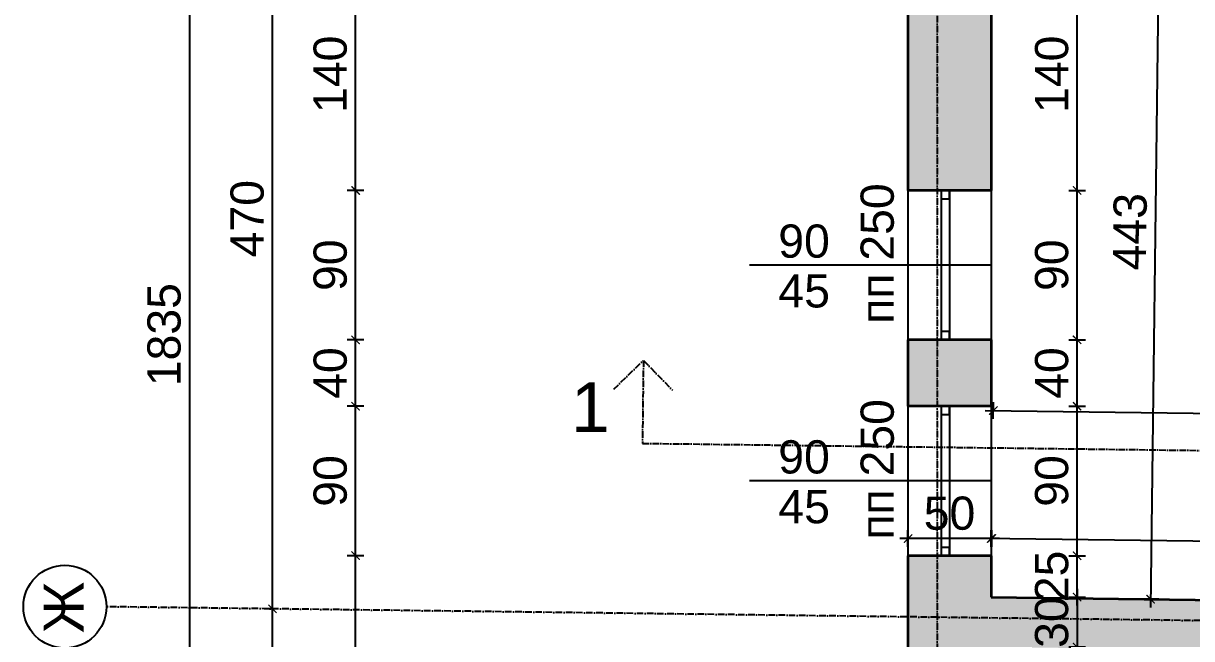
# Model space of a CAD drawing. Header units: inches. Extents: x -72385 to 39588, y -6525 to 66685.
# Drawn here: x -52850 to -52147, y 30027 to 30397 of the extents above; entities that cross this region are included whole.
import ezdxf

# ---------------------------------------------------------------- set-up
doc = ezdxf.new("R2010")
doc.units = ezdxf.units.IN
doc.header["$MEASUREMENT"] = 0
doc.linetypes.add('DashDot', pattern=[0.6, 0.4, -0.1, 0, -0.1])
for name, color, linetype, lineweight in [('Изгледни линии', 253, 'Continuous', 25), ('Линия на разрез', 252, 'DashDot', 25), ('Надписи коти външни', 252, 'Continuous', 25), ('Надписи коти вътрешни', 252, 'Continuous', 25), ('Надписи Оси', 252, 'Continuous', 25), ('Надписи прозорци', 252, 'Continuous', 25), ('Оси', 252, 'DashDot', 25), ('Прозорци', 251, 'Continuous', 25), ('Разрезни линии', 7, 'Continuous', 35), ('Щрих стени', 254, 'Continuous', 25)]:
    doc.layers.add(name, color=color, linetype=linetype, lineweight=lineweight)
doc.styles.add('Arial Regular', font='arial.ttf')
doc.styles.get("Standard").update_dxf_attribs({"font": 'arial.ttf'})
doc.dimstyles.new('Annotative', dxfattribs={"dimscale": 0, "dimtxt": 20, "dimasz": 5, "dimexe": 5, "dimexo": 5, "dimgap": 5, "dimtad": 1, "dimdec": 0, "dimzin": 0, "dimdsep": 46, "dimtxsty": 'Standard', "dimblk": 'ARCHTICK', "dimcen": 5, "dimdle": 5, "dimadec": 0, "dimazin": 0, "dimtfac": 1, "dimtdec": 0, "dimtofl": 0, "dimtmove": 0, "dimatfit": 3, "dimldrblk": 'ARCHTICK', "dimfxl": 5, "dimfxlon": 1, "dimtolj": 1, "dimtzin": 0, "dimarcsym": 1})

# ---------------------------------------------------------------- blocks, each defined once
blk = doc.blocks.new('_ArchTick')
at = {"color": 0, "linetype": 'ByBlock', "const_width": 0.15}
blk.add_lwpolyline([(-0.5, -0.5), (0.5, 0.5)], dxfattribs=at)
blk = doc.blocks.new('*D9')
at = {"layer": 'Defpoints', "color": 0, "ltscale": 50, "transparency": 16777216}
for p in [(-51786.89, 30081.07), (-52267.34, 30051.77), (-51787.34, 30045.66)]:
    blk.add_point(p, dxfattribs=at)
at = {"layer": 'Надписи коти вътрешни', "color": 0, "lineweight": -2, "ltscale": 50, "transparency": 16777216}
for p, q in [((-52266.95, 30082.18), (-52266.82, 30092.18)), ((-52271.89, 30087.24), (-51781.89, 30081.01)), ((-51786.95, 30076.07), (-51786.82, 30086.07))]:
    blk.add_line(p, q, dxfattribs=at)
at = {"layer": 'Надписи коти вътрешни', "color": 0, "lineweight": -2, "ltscale": 50, "transparency": 16777216, "xscale": 5, "yscale": 5, "zscale": 5}
for p, rotation in [((-52266.89, 30087.18), 179.2706286525471), ((-51786.89, 30081.07), 359.2706286525471)]:
    blk.add_blockref('_ArchTick', p, dxfattribs=dict(at, rotation=rotation))
at = {"layer": 'Надписи коти вътрешни', "color": 0, "ltscale": 50, "transparency": 16777216, "insert": (-52026.69, 30099.33), "char_height": 20, "attachment_point": 5, "rotation": 359.27063}
blk.add_mtext('\\A1;480', dxfattribs=at)
blk = doc.blocks.new('*D10')
at = {"layer": 'Defpoints', "color": 0, "ltscale": 50, "transparency": 16777216}
for p in [(-52267.34, 30076.77), (-52215.55, 30076.77), (-52267.34, 30051.77)]:
    blk.add_point(p, dxfattribs=at)
at = {"layer": 'Надписи коти вътрешни', "color": 0, "lineweight": -2, "ltscale": 50, "transparency": 16777216}
for p, q in [((-52215.55, 30046.77), (-52215.55, 30081.77)), ((-52220.55, 30076.77), (-52210.55, 30076.77)), ((-52220.55, 30051.77), (-52210.55, 30051.77))]:
    blk.add_line(p, q, dxfattribs=at)
at = {"layer": 'Надписи коти вътрешни', "color": 0, "lineweight": -2, "ltscale": 50, "transparency": 16777216, "xscale": 5, "yscale": 5, "zscale": 5}
for p, rotation in [((-52215.55, 30076.77), 90), ((-52215.55, 30051.77), 270)]:
    blk.add_blockref('_ArchTick', p, dxfattribs=dict(at, rotation=rotation))
at = {"layer": 'Надписи коти вътрешни', "color": 0, "ltscale": 50, "transparency": 16777216, "insert": (-52230.76, 30064.27), "char_height": 20, "attachment_point": 5, "rotation": 90}
blk.add_mtext('\\A1;25', dxfattribs=at)
blk = doc.blocks.new('*D4178')
at = {"layer": 'Defpoints', "color": 0, "ltscale": 50, "transparency": 16777216}
for p in [(-52267.34, 30166.78), (-52215.55, 30166.78), (-52267.34, 30076.77)]:
    blk.add_point(p, dxfattribs=at)
at = {"layer": 'Надписи коти вътрешни', "color": 0, "lineweight": -2, "ltscale": 50, "transparency": 16777216}
for p, q in [((-52215.55, 30071.77), (-52215.55, 30171.78)), ((-52220.55, 30166.78), (-52210.55, 30166.78)), ((-52220.55, 30076.77), (-52210.55, 30076.77))]:
    blk.add_line(p, q, dxfattribs=at)
at = {"layer": 'Надписи коти вътрешни', "color": 0, "lineweight": -2, "ltscale": 50, "transparency": 16777216, "xscale": 5, "yscale": 5, "zscale": 5}
for p, rotation in [((-52215.55, 30166.78), 90), ((-52215.55, 30076.77), 270)]:
    blk.add_blockref('_ArchTick', p, dxfattribs=dict(at, rotation=rotation))
at = {"layer": 'Надписи коти вътрешни', "color": 0, "ltscale": 50, "transparency": 16777216, "insert": (-52230.76, 30121.77), "char_height": 20, "attachment_point": 5, "rotation": 90}
blk.add_mtext('\\A1;90', dxfattribs=at)
blk = doc.blocks.new('*D4179')
at = {"layer": 'Defpoints', "color": 0, "ltscale": 50, "transparency": 16777216}
for p in [(-52267.34, 30206.78), (-52215.55, 30206.78), (-52267.34, 30166.78)]:
    blk.add_point(p, dxfattribs=at)
at = {"layer": 'Надписи коти вътрешни', "color": 0, "lineweight": -2, "ltscale": 50, "transparency": 16777216}
for p, q in [((-52215.55, 30161.78), (-52215.55, 30211.78)), ((-52220.55, 30206.78), (-52210.55, 30206.78)), ((-52220.55, 30166.78), (-52210.55, 30166.78))]:
    blk.add_line(p, q, dxfattribs=at)
at = {"layer": 'Надписи коти вътрешни', "color": 0, "lineweight": -2, "ltscale": 50, "transparency": 16777216, "xscale": 5, "yscale": 5, "zscale": 5}
for p, rotation in [((-52215.55, 30206.78), 90), ((-52215.55, 30166.78), 270)]:
    blk.add_blockref('_ArchTick', p, dxfattribs=dict(at, rotation=rotation))
at = {"layer": 'Надписи коти вътрешни', "color": 0, "ltscale": 50, "transparency": 16777216, "insert": (-52230.76, 30186.78), "char_height": 20, "attachment_point": 5, "rotation": 90}
blk.add_mtext('\\A1;40', dxfattribs=at)
blk = doc.blocks.new('*D4180')
at = {"layer": 'Defpoints', "color": 0, "ltscale": 50, "transparency": 16777216}
for p in [(-52267.34, 30296.79), (-52215.55, 30296.79), (-52267.34, 30206.78)]:
    blk.add_point(p, dxfattribs=at)
at = {"layer": 'Надписи коти вътрешни', "color": 0, "lineweight": -2, "ltscale": 50, "transparency": 16777216}
for p, q in [((-52220.55, 30296.79), (-52210.55, 30296.79)), ((-52215.55, 30201.78), (-52215.55, 30301.79)), ((-52220.55, 30206.78), (-52210.55, 30206.78))]:
    blk.add_line(p, q, dxfattribs=at)
at = {"layer": 'Надписи коти вътрешни', "color": 0, "lineweight": -2, "ltscale": 50, "transparency": 16777216, "xscale": 5, "yscale": 5, "zscale": 5}
for p, rotation in [((-52215.55, 30296.79), 90), ((-52215.55, 30206.78), 270)]:
    blk.add_blockref('_ArchTick', p, dxfattribs=dict(at, rotation=rotation))
at = {"layer": 'Надписи коти вътрешни', "color": 0, "ltscale": 50, "transparency": 16777216, "insert": (-52230.76, 30251.78), "char_height": 20, "attachment_point": 5, "rotation": 90}
blk.add_mtext('\\A1;90', dxfattribs=at)
blk = doc.blocks.new('*D11')
at = {"layer": 'Defpoints', "color": 0, "ltscale": 50, "transparency": 16777216}
for p in [(-52267.34, 30436.8), (-52215.55, 30436.8), (-52267.34, 30296.79)]:
    blk.add_point(p, dxfattribs=at)
at = {"layer": 'Надписи коти вътрешни', "color": 0, "lineweight": -2, "ltscale": 50, "transparency": 16777216}
for p, q in [((-52220.55, 30436.8), (-52210.55, 30436.8)), ((-52215.55, 30291.79), (-52215.55, 30441.8)), ((-52220.55, 30296.79), (-52210.55, 30296.79))]:
    blk.add_line(p, q, dxfattribs=at)
at = {"layer": 'Надписи коти вътрешни', "color": 0, "lineweight": -2, "ltscale": 50, "transparency": 16777216, "xscale": 5, "yscale": 5, "zscale": 5}
for p, rotation in [((-52215.55, 30436.8), 90), ((-52215.55, 30296.79), 270)]:
    blk.add_blockref('_ArchTick', p, dxfattribs=dict(at, rotation=rotation))
at = {"layer": 'Надписи коти вътрешни', "color": 0, "ltscale": 50, "transparency": 16777216, "insert": (-52230.76, 30366.79), "char_height": 20, "attachment_point": 5, "rotation": 90}
blk.add_mtext('\\A1;140', dxfattribs=at)
blk = doc.blocks.new('*D3962')
at = {"layer": 'Defpoints', "color": 0, "ltscale": 50, "transparency": 16777216}
for p in [(-52152.34, 30492.84), (-52171.28, 30050.54), (-52157.97, 30050.37)]:
    blk.add_point(p, dxfattribs=at)
at = {"layer": 'Надписи коти вътрешни', "color": 0, "lineweight": -2, "ltscale": 50, "transparency": 16777216}
for p, q in [((-52165.58, 30498.01), (-52171.34, 30045.54)), ((-52160.64, 30492.94), (-52170.64, 30493.07)), ((-52166.28, 30050.48), (-52176.28, 30050.61))]:
    blk.add_line(p, q, dxfattribs=at)
at = {"layer": 'Надписи коти вътрешни', "color": 0, "lineweight": -2, "ltscale": 50, "transparency": 16777216, "xscale": 5, "yscale": 5, "zscale": 5}
for p, rotation in [((-52165.64, 30493.01), 89.27062865254828), ((-52171.28, 30050.54), 269.2706286525483)]:
    blk.add_blockref('_ArchTick', p, dxfattribs=dict(at, rotation=rotation))
at = {"layer": 'Надписи коти вътрешни', "color": 0, "ltscale": 50, "transparency": 16777216, "insert": (-52183.68, 30271.97), "char_height": 20, "attachment_point": 5, "rotation": 89.27063}
blk.add_mtext('\\A1;443', dxfattribs=at)
blk = doc.blocks.new('*D13')
at = {"layer": 'Defpoints', "color": 0, "ltscale": 50, "transparency": 16777216}
for p in [(-51395.91, 30153.13), (-52267.34, 30051.77), (-51397.34, 30040.69)]:
    blk.add_point(p, dxfattribs=at)
at = {"layer": 'Надписи коти вътрешни', "color": 0, "lineweight": -2, "ltscale": 50, "transparency": 16777216}
for p, q in [((-52265.97, 30159.21), (-52265.84, 30169.21)), ((-52270.91, 30164.27), (-51390.91, 30153.07)), ((-51395.97, 30148.13), (-51395.84, 30158.13))]:
    blk.add_line(p, q, dxfattribs=at)
at = {"layer": 'Надписи коти вътрешни', "color": 0, "lineweight": -2, "ltscale": 50, "transparency": 16777216, "xscale": 5, "yscale": 5, "zscale": 5}
for p, rotation in [((-52265.91, 30164.21), 179.2706286525467), ((-51395.91, 30153.13), 359.2706286525467)]:
    blk.add_blockref('_ArchTick', p, dxfattribs=dict(at, rotation=rotation))
at = {"layer": 'Надписи коти вътрешни', "color": 0, "ltscale": 50, "transparency": 16777216, "insert": (-51830.71, 30173.88), "char_height": 20, "attachment_point": 5, "rotation": 359.27063}
blk.add_mtext('\\A1;870', dxfattribs=at)
blk = doc.blocks.new('*D5962')
at = {"layer": 'Defpoints', "color": 0, "ltscale": 50, "transparency": 16777216}
for p in [(-52649.84, 30076.77), (-52317.34, 30076.77), (-52317.34, 29292.12)]:
    blk.add_point(p, dxfattribs=at)
at = {"layer": 'Надписи коти външни', "color": 0, "lineweight": -2, "ltscale": 50, "transparency": 16777216}
for p, q in [((-52649.84, 29287.12), (-52649.84, 30081.77)), ((-52644.84, 30076.77), (-52654.84, 30076.77)), ((-52644.84, 29292.12), (-52654.84, 29292.12))]:
    blk.add_line(p, q, dxfattribs=at)
at = {"layer": 'Надписи коти външни', "color": 0, "lineweight": -2, "ltscale": 50, "transparency": 16777216, "xscale": 5, "yscale": 5, "zscale": 5}
for p, rotation in [((-52649.84, 30076.77), 90), ((-52649.84, 29292.12), 270)]:
    blk.add_blockref('_ArchTick', p, dxfattribs=dict(at, rotation=rotation))
at = {"layer": 'Надписи коти външни', "color": 0, "ltscale": 50, "transparency": 16777216, "insert": (-52665.05, 29684.44), "char_height": 20, "attachment_point": 5, "rotation": 90}
blk.add_mtext('\\A1;785', dxfattribs=at)
blk = doc.blocks.new('*D5963')
at = {"layer": 'Defpoints', "color": 0, "ltscale": 50, "transparency": 16777216}
for p in [(-52649.84, 30166.78), (-52317.34, 30166.78), (-52317.34, 30076.77)]:
    blk.add_point(p, dxfattribs=at)
at = {"layer": 'Надписи коти външни', "color": 0, "lineweight": -2, "ltscale": 50, "transparency": 16777216}
for p, q in [((-52649.84, 30071.77), (-52649.84, 30171.78)), ((-52644.84, 30166.78), (-52654.84, 30166.78)), ((-52644.84, 30076.77), (-52654.84, 30076.77))]:
    blk.add_line(p, q, dxfattribs=at)
at = {"layer": 'Надписи коти външни', "color": 0, "lineweight": -2, "ltscale": 50, "transparency": 16777216, "xscale": 5, "yscale": 5, "zscale": 5}
for p, rotation in [((-52649.84, 30166.78), 90), ((-52649.84, 30076.77), 270)]:
    blk.add_blockref('_ArchTick', p, dxfattribs=dict(at, rotation=rotation))
at = {"layer": 'Надписи коти външни', "color": 0, "ltscale": 50, "transparency": 16777216, "insert": (-52665.05, 30121.77), "char_height": 20, "attachment_point": 5, "rotation": 90}
blk.add_mtext('\\A1;90', dxfattribs=at)
blk = doc.blocks.new('*D5964')
at = {"layer": 'Defpoints', "color": 0, "ltscale": 50, "transparency": 16777216}
for p in [(-52317.34, 31127.49), (-52749.84, 29292.34), (-52317.34, 29292.34)]:
    blk.add_point(p, dxfattribs=at)
at = {"layer": 'Надписи коти външни', "color": 0, "lineweight": -2, "ltscale": 50, "transparency": 16777216}
for p, q in [((-52749.84, 31132.49), (-52749.84, 29287.34)), ((-52744.84, 31127.49), (-52754.84, 31127.49)), ((-52744.84, 29292.34), (-52754.84, 29292.34))]:
    blk.add_line(p, q, dxfattribs=at)
at = {"layer": 'Надписи коти външни', "color": 0, "lineweight": -2, "ltscale": 50, "transparency": 16777216, "xscale": 5, "yscale": 5, "zscale": 5}
for p, rotation in [((-52749.84, 31127.49), 90), ((-52749.84, 29292.34), 270)]:
    blk.add_blockref('_ArchTick', p, dxfattribs=dict(at, rotation=rotation))
at = {"layer": 'Надписи коти външни', "color": 0, "ltscale": 50, "transparency": 16777216, "insert": (-52765.06, 30209.92), "char_height": 20, "attachment_point": 5, "rotation": 90}
blk.add_mtext('\\A1;1835', dxfattribs=at)
blk = doc.blocks.new('*D5965')
at = {"layer": 'Defpoints', "color": 0, "ltscale": 50, "transparency": 16777216}
for p in [(-52699.84, 30044.77), (-52699.84, 30044.77), (-52699.84, 29314.71)]:
    blk.add_point(p, dxfattribs=at)
at = {"layer": 'Надписи коти външни', "color": 0, "lineweight": -2, "ltscale": 50, "transparency": 16777216}
for p, q in [((-52699.84, 29309.71), (-52699.84, 30049.77)), ((-52699.84, 30044.77), (-52704.84, 30044.77)), ((-52699.84, 29314.71), (-52704.84, 29314.71))]:
    blk.add_line(p, q, dxfattribs=at)
at = {"layer": 'Надписи коти външни', "color": 0, "lineweight": -2, "ltscale": 50, "transparency": 16777216, "xscale": 5, "yscale": 5, "zscale": 5}
for p, rotation in [((-52699.84, 30044.77), 90), ((-52699.84, 29314.71), 270)]:
    blk.add_blockref('_ArchTick', p, dxfattribs=dict(at, rotation=rotation))
at = {"layer": 'Надписи коти външни', "color": 0, "ltscale": 50, "transparency": 16777216, "insert": (-52715.06, 29679.74), "char_height": 20, "attachment_point": 5, "rotation": 90}
blk.add_mtext('\\A1;730', dxfattribs=at)
blk = doc.blocks.new('*D6010')
at = {"layer": 'Defpoints', "color": 0, "ltscale": 10, "transparency": 16777216}
for p in [(-52699.84, 30514.81), (-52699.84, 30514.81), (-52699.84, 30044.77)]:
    blk.add_point(p, dxfattribs=at)
at = {"layer": 'Надписи коти външни', "color": 0, "lineweight": -2, "ltscale": 10, "transparency": 16777216}
for p, q in [((-52699.84, 30514.81), (-52704.84, 30514.81)), ((-52699.84, 30039.77), (-52699.84, 30519.81)), ((-52699.84, 30044.77), (-52704.84, 30044.77))]:
    blk.add_line(p, q, dxfattribs=at)
at = {"layer": 'Надписи коти външни', "color": 0, "lineweight": -2, "ltscale": 10, "transparency": 16777216, "xscale": 5, "yscale": 5, "zscale": 5}
for p, rotation in [((-52699.84, 30514.81), 90), ((-52699.84, 30044.77), 270)]:
    blk.add_blockref('_ArchTick', p, dxfattribs=dict(at, rotation=rotation))
at = {"layer": 'Надписи коти външни', "color": 0, "ltscale": 10, "transparency": 16777216, "insert": (-52715.05, 30279.79), "char_height": 20, "attachment_point": 5, "rotation": 90}
blk.add_mtext('\\A1;470', dxfattribs=at)
blk = doc.blocks.new('*D6021')
at = {"layer": 'Defpoints', "color": 0, "ltscale": 10, "transparency": 16777216}
for p in [(-52649.84, 30206.78), (-52317.34, 30206.78), (-52317.34, 30166.78)]:
    blk.add_point(p, dxfattribs=at)
at = {"layer": 'Надписи коти външни', "color": 0, "lineweight": -2, "ltscale": 10, "transparency": 16777216}
for p, q in [((-52649.84, 30161.78), (-52649.84, 30211.78)), ((-52644.84, 30206.78), (-52654.84, 30206.78)), ((-52644.84, 30166.78), (-52654.84, 30166.78))]:
    blk.add_line(p, q, dxfattribs=at)
at = {"layer": 'Надписи коти външни', "color": 0, "lineweight": -2, "ltscale": 10, "transparency": 16777216, "xscale": 5, "yscale": 5, "zscale": 5}
for p, rotation in [((-52649.84, 30206.78), 90), ((-52649.84, 30166.78), 270)]:
    blk.add_blockref('_ArchTick', p, dxfattribs=dict(at, rotation=rotation))
at = {"layer": 'Надписи коти външни', "color": 0, "ltscale": 10, "transparency": 16777216, "insert": (-52665.05, 30186.78), "char_height": 20, "attachment_point": 5, "rotation": 90}
blk.add_mtext('\\A1;40', dxfattribs=at)
blk = doc.blocks.new('*D6022')
at = {"layer": 'Defpoints', "color": 0, "ltscale": 10, "transparency": 16777216}
for p in [(-52649.84, 30296.79), (-52317.34, 30296.79), (-52317.34, 30206.78)]:
    blk.add_point(p, dxfattribs=at)
at = {"layer": 'Надписи коти външни', "color": 0, "lineweight": -2, "ltscale": 10, "transparency": 16777216}
for p, q in [((-52644.84, 30296.79), (-52654.84, 30296.79)), ((-52649.84, 30201.78), (-52649.84, 30301.79)), ((-52644.84, 30206.78), (-52654.84, 30206.78))]:
    blk.add_line(p, q, dxfattribs=at)
at = {"layer": 'Надписи коти външни', "color": 0, "lineweight": -2, "ltscale": 10, "transparency": 16777216, "xscale": 5, "yscale": 5, "zscale": 5}
for p, rotation in [((-52649.84, 30296.79), 90), ((-52649.84, 30206.78), 270)]:
    blk.add_blockref('_ArchTick', p, dxfattribs=dict(at, rotation=rotation))
at = {"layer": 'Надписи коти външни', "color": 0, "ltscale": 10, "transparency": 16777216, "insert": (-52665.05, 30251.78), "char_height": 20, "attachment_point": 5, "rotation": 90}
blk.add_mtext('\\A1;90', dxfattribs=at)
blk = doc.blocks.new('*D6024')
at = {"layer": 'Defpoints', "color": 0, "ltscale": 10, "transparency": 16777216}
for p in [(-52649.84, 30436.8), (-52317.34, 30436.8), (-52317.34, 30296.79)]:
    blk.add_point(p, dxfattribs=at)
at = {"layer": 'Надписи коти външни', "color": 0, "lineweight": -2, "ltscale": 10, "transparency": 16777216}
for p, q in [((-52644.84, 30436.8), (-52654.84, 30436.8)), ((-52649.84, 30291.79), (-52649.84, 30441.8)), ((-52644.84, 30296.79), (-52654.84, 30296.79))]:
    blk.add_line(p, q, dxfattribs=at)
at = {"layer": 'Надписи коти външни', "color": 0, "lineweight": -2, "ltscale": 10, "transparency": 16777216, "xscale": 5, "yscale": 5, "zscale": 5}
for p, rotation in [((-52649.84, 30436.8), 90), ((-52649.84, 30296.79), 270)]:
    blk.add_blockref('_ArchTick', p, dxfattribs=dict(at, rotation=rotation))
at = {"layer": 'Надписи коти външни', "color": 0, "ltscale": 10, "transparency": 16777216, "insert": (-52665.05, 30366.79), "char_height": 20, "attachment_point": 5, "rotation": 90}
blk.add_mtext('\\A1;140', dxfattribs=at)
blk = doc.blocks.new('*D7158')
at = {"layer": 'Defpoints', "color": 0, "ltscale": 10, "transparency": 16777216}
for p in [(-52267.34, 30051.77), (-52267.34, 30021.76), (-52215.55, 30021.76)]:
    blk.add_point(p, dxfattribs=at)
at = {"layer": 'Надписи коти вътрешни', "color": 0, "lineweight": -2, "ltscale": 10, "transparency": 16777216}
for p, q in [((-52215.55, 30056.77), (-52215.55, 30016.76)), ((-52220.55, 30051.77), (-52210.55, 30051.77)), ((-52220.55, 30021.76), (-52210.55, 30021.76))]:
    blk.add_line(p, q, dxfattribs=at)
at = {"layer": 'Надписи коти вътрешни', "color": 0, "lineweight": -2, "ltscale": 10, "transparency": 16777216, "xscale": 5, "yscale": 5, "zscale": 5}
for p, rotation in [((-52215.55, 30051.77), 90), ((-52215.55, 30021.76), 270)]:
    blk.add_blockref('_ArchTick', p, dxfattribs=dict(at, rotation=rotation))
at = {"layer": 'Надписи коти вътрешни', "color": 0, "ltscale": 10, "transparency": 16777216, "insert": (-52230.77, 30036.76), "char_height": 20, "attachment_point": 5, "rotation": 90}
blk.add_mtext('\\A1;30', dxfattribs=at)
blk = doc.blocks.new('*D7266')
at = {"layer": 'Defpoints', "color": 0, "ltscale": 10, "transparency": 16777216}
for p in [(-52317.34, 30087.04), (-52317.34, 30051.77), (-52267.34, 30051.77)]:
    blk.add_point(p, dxfattribs=at)
at = {"layer": 'Надписи коти вътрешни', "color": 0, "lineweight": -2, "ltscale": 10, "transparency": 16777216}
for p, q in [((-52317.34, 30082.04), (-52317.34, 30092.04)), ((-52267.34, 30082.04), (-52267.34, 30092.04)), ((-52262.34, 30087.04), (-52322.34, 30087.04))]:
    blk.add_line(p, q, dxfattribs=at)
at = {"layer": 'Надписи коти вътрешни', "color": 0, "lineweight": -2, "ltscale": 10, "transparency": 16777216, "xscale": 5, "yscale": 5, "zscale": 5, "rotation": 180}
blk.add_blockref('_ArchTick', (-52317.34, 30087.04), dxfattribs=at)
at = {"layer": 'Надписи коти вътрешни', "color": 0, "lineweight": -2, "ltscale": 10, "transparency": 16777216, "xscale": 5, "yscale": 5, "zscale": 5}
blk.add_blockref('_ArchTick', (-52267.34, 30087.04), dxfattribs=at)
at = {"layer": 'Надписи коти вътрешни', "color": 0, "ltscale": 10, "transparency": 16777216, "insert": (-52292.34, 30102.25), "char_height": 20, "attachment_point": 5}
blk.add_mtext('\\A1;50', dxfattribs=at)

msp = doc.modelspace()

# ---------------------------------------------------------------- hatches: boundary and pattern name
at = {"layer": 'Щрих стени', "ltscale": 10}
h = msp.add_hatch(color=256, dxfattribs=at)
h.dxf.hatch_style = 1
h.paths.add_polyline_path([(-52256.96, 30829.2), (-52267.34, 30829.33), (-52267.34, 30831.82), (-52317.34, 30831.82), (-52317.34, 30786.83), (-52267.34, 30786.83), (-52267.34, 30799.33), (-52257.34, 30799.2)])
h.paths.add_polyline_path([(-52267.34, 30696.82), (-52317.34, 30696.82), (-52317.34, 30656.81), (-52267.34, 30656.81)])
h.paths.add_polyline_path([(-52267.34, 30566.81), (-52317.34, 30566.81), (-52317.34, 30526.8), (-52267.34, 30526.8)])
h.paths.add_polyline_path([(-52267.34, 30436.8), (-52317.34, 30436.8), (-52317.34, 30296.79), (-52267.34, 30296.79)])
h.paths.add_polyline_path([(-52267.34, 30206.78), (-52317.34, 30206.78), (-52317.34, 30166.78), (-52267.34, 30166.78)])
h.paths.add_polyline_path([(-52267.34, 30076.77), (-52317.34, 30076.77), (-52317.34, 29292.34), (-51335.28, 29279.84), (-51334.84, 29314.84), (-51367.34, 29315.25), (-51367.34, 29915.3), (-51247.72, 29913.77), (-51247.34, 29943.77), (-51367.34, 29945.3), (-51367.34, 30040.31), (-51367.34, 30045.7), (-51397.34, 30045.7), (-51397.34, 30040.69), (-51687.34, 30044.38), (-51687.72, 30014.38), (-51397.34, 30010.69), (-51397.34, 29690.66), (-51967.34, 29697.92), (-51967.34, 30017.94), (-51787.72, 30015.66), (-51787.34, 30045.66), (-52267.34, 30051.77)])
h.paths.add_polyline_path([(-52267.34, 30021.76), (-51997.34, 30018.33), (-51997.34, 29668.3), (-51397.34, 29660.66), (-51397.34, 29330.63), (-52267.34, 29341.71)], flags=16)

# ---------------------------------------------------------------- linework, layer by layer
at = {"layer": 'Изгледни линии', "ltscale": 50}
for p, q in [((-52317.34, 30296.79), (-52317.34, 30206.78)), ((-52267.34, 30296.79), (-52267.34, 30206.78)), ((-52317.34, 30166.78), (-52317.34, 30076.77)), ((-52267.34, 30166.78), (-52267.34, 30076.77))]:
    msp.add_line(p, q, dxfattribs=at)
at = {"layer": 'Линия на разрез', "ltscale": 10}
for p, q in [((-52494.48, 30176.99), (-52476.58, 30194.44)), ((-52476.58, 30194.44), (-52477.21, 30144.44)), ((-52476.58, 30194.44), (-52459.13, 30176.54))]:
    msp.add_line(p, q, dxfattribs=at)
msp.add_lwpolyline([(-52477.21, 30144.44), (-41314.83, 30002.34), (-41314.83, 29502.3), (-40057.72, 29486.3), (-40057.09, 29536.29)], dxfattribs=at)
at = {"layer": 'Надписи Оси', "ltscale": 50}
msp.add_circle((-52824.84, 30046.04), 25, dxfattribs=at)
at = {"layer": 'Надписи прозорци', "ltscale": 50}
for p, q in [((-52267.34, 30251.78), (-52412.67, 30251.78)), ((-52267.34, 30121.77), (-52412.67, 30121.77))]:
    msp.add_line(p, q, dxfattribs=at)
at = {"layer": 'Оси', "ltscale": 10}
msp.add_line((-52299.84, 31609.81), (-52299.84, 28809.58), dxfattribs=at)
msp.add_lwpolyline([(-39839.84, 29751.04), (-51384.84, 29898.02), (-51384.84, 30028.03), (-52799.84, 30046.04)], dxfattribs=at)
at = {"layer": 'Прозорци', "ltscale": 50}
for p, q in [((-52297.34, 30296.79), (-52297.34, 30206.78)), ((-52292.34, 30296.79), (-52292.34, 30206.78)), ((-52297.34, 30166.78), (-52297.34, 30076.77)), ((-52292.34, 30166.78), (-52292.34, 30076.77))]:
    msp.add_line(p, q, dxfattribs=at)
for points in [[(-52297.34, 30291.79), (-52292.34, 30291.79), (-52292.34, 30296.79), (-52297.34, 30296.79), (-52297.34, 30291.79)], [(-52297.34, 30206.78), (-52292.34, 30206.78), (-52292.34, 30211.78), (-52297.34, 30211.78), (-52297.34, 30206.78)], [(-52297.34, 30161.78), (-52292.34, 30161.78), (-52292.34, 30166.78), (-52297.34, 30166.78), (-52297.34, 30161.78)], [(-52297.34, 30076.77), (-52292.34, 30076.77), (-52292.34, 30081.77), (-52297.34, 30081.77), (-52297.34, 30076.77)]]:
    msp.add_lwpolyline(points, dxfattribs=at)
at = {"layer": 'Разрезни линии', "ltscale": 50}
for p, q in [((-52317.34, 30436.8), (-52317.34, 30296.79)), ((-52267.34, 30436.8), (-52267.34, 30296.79)), ((-52267.34, 30296.79), (-52317.34, 30296.79)), ((-52317.34, 30206.78), (-52317.34, 30166.78)), ((-52267.34, 30206.78), (-52317.34, 30206.78)), ((-52267.34, 30206.78), (-52267.34, 30166.78)), ((-52267.34, 30166.78), (-52317.34, 30166.78)), ((-52317.34, 30076.77), (-52317.34, 29292.34)), ((-52267.34, 30076.77), (-52317.34, 30076.77)), ((-52267.34, 30076.77), (-52267.34, 30051.77)), ((-52267.34, 30051.77), (-51787.34, 30045.66))]:
    msp.add_line(p, q, dxfattribs=at)

# ---------------------------------------------------------------- texts
at = {"layer": 'Линия на разрез', "ltscale": 10, "insert": (-52520.26, 30181.21), "char_height": 30, "width": 270.7337, "attachment_point": 1, "style": 'Arial Regular'}
msp.add_mtext('1', dxfattribs=at)
at = {"layer": 'Надписи Оси', "ltscale": 100, "insert": (-52837.56, 30032.02), "char_height": 24, "width": 27.2128, "attachment_point": 1, "rotation": 90, "style": 'Arial Regular'}
msp.add_mtext('\\pxqc;Ж', dxfattribs=at)
at = {"layer": 'Надписи прозорци', "ltscale": 100, "char_height": 20, "width": 180.4891, "attachment_point": 1, "rotation": 90, "style": 'Arial Regular'}
for insert in [(-52345.88, 30216.47), (-52345.88, 30086.46)]:
    msp.add_mtext('пп 250', dxfattribs=dict(at, insert=insert))
at = {"layer": 'Надписи прозорци', "ltscale": 100, "char_height": 20, "width": 180.4891, "attachment_point": 3, "style": 'Arial Regular'}
for s, insert in [('90', (-52364.38, 30276.3)), ('45', (-52364.3, 30246.3)), ('90', (-52364.38, 30146.29)), ('45', (-52364.3, 30116.29))]:
    msp.add_mtext(s, dxfattribs=dict(at, insert=insert))

# ---------------------------------------------------------------- dimensions: what is measured, and where the dimension line sits
at = {"layer": 'Надписи коти външни', "ltscale": 50}
for p1, p2, distance, picture, middle in [((-52317.34, 31127.49), (-52317.34, 29292.34), -432.5, '*D5964', (-52765.06, 30209.92)), ((-52317.34, 30076.77), (-52317.34, 30166.78), 332.5, '*D5963', (-52665.05, 30121.77)), ((-52317.34, 29292.12), (-52317.34, 30076.77), 332.5, '*D5962', (-52665.05, 29684.44)), ((-52699.84, 29314.71), (-52699.84, 30044.77), 0, '*D5965', (-52715.06, 29679.74))]:
    dim = msp.add_aligned_dim(p1=p1, p2=p2, distance=distance, dimstyle='Annotative', override={"dimscale": 0, "dimtix": 0, "dimtofl": 0, "dimtmove": 0, "dimatfit": 3}, dxfattribs=at)
    dim.commit()
    dim.dimension.update_dxf_attribs({"geometry": picture, "text_midpoint": middle})
at = {"layer": 'Надписи коти външни', "ltscale": 10}
for p1, p2, distance, picture, middle in [((-52699.84, 30044.77), (-52699.84, 30514.81), 0, '*D6010', (-52715.05, 30279.79)), ((-52317.34, 30206.78), (-52317.34, 30296.79), 332.5, '*D6022', (-52665.05, 30251.78)), ((-52317.34, 30166.78), (-52317.34, 30206.78), 332.5, '*D6021', (-52665.05, 30186.78))]:
    dim = msp.add_aligned_dim(p1=p1, p2=p2, distance=distance, dimstyle='Annotative', override={"dimscale": 0, "dimtix": 0, "dimtofl": 0, "dimtmove": 0, "dimatfit": 3}, dxfattribs=at)
    dim.commit()
    dim.dimension.update_dxf_attribs({"geometry": picture, "text_midpoint": middle})
dim = msp.add_linear_dim(base=(-52649.84, 30436.8), p1=(-52317.34, 30296.79), p2=(-52317.34, 30436.8), angle=90, dimstyle='Annotative', override={"dimscale": 0, "dimtix": 0, "dimtofl": 0, "dimtmove": 0, "dimatfit": 3}, dxfattribs=at)
dim.commit()
dim.dimension.update_dxf_attribs({"geometry": '*D6024', "text_midpoint": (-52665.05, 30366.79)})
at = {"layer": 'Надписи коти вътрешни', "ltscale": 50}
for p1, p2, distance, picture, middle in [((-52152.33732, 30492.83757), (-52157.97016, 30050.37343), -13.30653, '*D3962', (-52183.67624, 30271.96861)), ((-52267.34, 30051.77), (-51397.34, 30040.69), 112.45, '*D13', (-51830.71, 30173.88)), ((-52267.34, 30051.77), (-51787.34, 30045.66), 35.42, '*D9', (-52026.69, 30099.33))]:
    dim = msp.add_aligned_dim(p1=p1, p2=p2, distance=distance, dimstyle='Annotative', override={"dimscale": 0, "dimtix": 0, "dimtofl": 0, "dimtmove": 0, "dimatfit": 3}, dxfattribs=at)
    dim.commit()
    dim.dimension.update_dxf_attribs({"geometry": picture, "text_midpoint": middle})
for base, p1, p2, picture, middle in [((-52215.55, 30436.8), (-52267.34, 30296.79), (-52267.34, 30436.8), '*D11', (-52230.76, 30366.79)), ((-52215.55, 30296.79), (-52267.34, 30206.78), (-52267.34, 30296.79), '*D4180', (-52230.76, 30251.78)), ((-52215.55, 30206.78), (-52267.34, 30166.78), (-52267.34, 30206.78), '*D4179', (-52230.76, 30186.78)), ((-52215.55, 30166.78), (-52267.34, 30076.77), (-52267.34, 30166.78), '*D4178', (-52230.76, 30121.77))]:
    dim = msp.add_linear_dim(base=base, p1=p1, p2=p2, angle=90, dimstyle='Annotative', override={"dimscale": 0, "dimtix": 0, "dimtofl": 0, "dimtmove": 0, "dimatfit": 3}, dxfattribs=at)
    dim.commit()
    dim.dimension.update_dxf_attribs({"geometry": picture, "text_midpoint": middle})
at = {"layer": 'Надписи коти вътрешни', "ltscale": 10}
dim = msp.add_aligned_dim(p1=(-52267.34, 30051.77), p2=(-52317.34, 30051.77), distance=-35.27, dimstyle='Annotative', override={"dimscale": 0, "dimtix": 0, "dimtofl": 0, "dimtmove": 0, "dimatfit": 3}, dxfattribs=at)
dim.commit()
dim.dimension.update_dxf_attribs({"geometry": '*D7266', "text_midpoint": (-52292.34, 30102.25)})
at = {"layer": 'Надписи коти вътрешни', "ltscale": 50}
dim = msp.add_linear_dim(base=(-52215.55, 30076.77), p1=(-52267.34, 30051.77), p2=(-52267.34, 30076.77), angle=90, dimstyle='Annotative', override={"dimscale": 0, "dimtix": 0, "dimtofl": 0, "dimtmove": 0, "dimatfit": 3}, dxfattribs=at)
dim.commit()
dim.dimension.update_dxf_attribs({"geometry": '*D10', "text_midpoint": (-52215.55, 30064.27), "dimtype": 128})
at = {"layer": 'Надписи коти вътрешни', "ltscale": 10}
dim = msp.add_linear_dim(base=(-52215.55, 30021.76), p1=(-52267.34, 30051.77), p2=(-52267.34, 30021.76), angle=270, dimstyle='Annotative', override={"dimscale": 0, "dimtix": 0, "dimtofl": 0, "dimtmove": 0, "dimatfit": 3}, dxfattribs=at)
dim.commit()
dim.dimension.update_dxf_attribs({"geometry": '*D7158', "text_midpoint": (-52215.55, 30036.76), "dimtype": 129})

doc.saveas('drawing.dxf')
